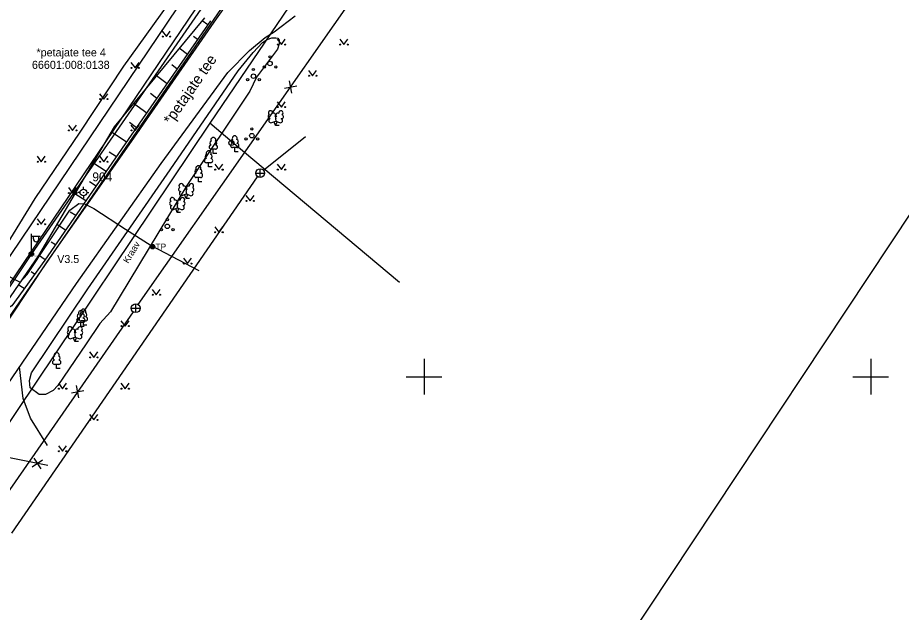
# Model space of a CAD drawing. Extents: x 630213 to 630659, y 6457456 to 6458018.
# Drawn here: x 630404.5 to 630503.4, y 6457673.6 to 6457740.2 of the extents above; entities that cross this region are included whole.
import ezdxf

# ---------------------------------------------------------------- set-up
doc = ezdxf.new("R2010")
doc.units = 0
for name, color, linetype in [('ABIJOONIS', 7, 'Continuous'), ('ALUSVORK', 7, 'Continuous'), ('Default', 7, 'Continuous'), ('HALJASTUS', 7, 'Continuous'), ('KKAEV', 7, 'Continuous'), ('KORGUS', 7, 'Continuous'), ('KTRASS', 7, 'Continuous'), ('MOOTKOOD', 7, 'Continuous'), ('MOOTKORG-EH2000', 7, 'Continuous'), ('MOOTMPUNKT', 7, 'Continuous'), ('MOOTNR', 7, 'Continuous'), ('MOOTPIIR', 7, 'Continuous'), ('MPKAABEL', 7, 'Continuous'), ('MPOHULIIN', 7, 'Continuous'), ('PIIR', 7, 'Continuous'), ('POST', 7, 'Continuous'), ('PUU', 7, 'Continuous'), ('RELJEEF', 7, 'Continuous'), ('SITRASS', 7, 'Continuous'), ('TEE', 7, 'Continuous'), ('VEEKOGU', 7, 'Continuous'), ('VORK', 7, 'Continuous'), ('VORMISTUS', 7, 'Continuous'), ('VTRASS', 7, 'Continuous')]:
    doc.layers.add(name, color=color, linetype=linetype)

# ---------------------------------------------------------------- blocks, each defined once
blk = doc.blocks.new('RING02')
at = {"layer": 'KORGUS'}
blk.add_circle((0, 0), 0.2, dxfattribs=at)
blk = doc.blocks.new('PUPOST')
at = {"layer": 'POST'}
blk.add_circle((0, 0), 0.5, dxfattribs=at)
blk = doc.blocks.new('POINT_DISPLAY')
at = {"layer": 'Default'}
blk.add_line((0, 0), (0, 0), dxfattribs=at)
blk = doc.blocks.new('VAPOST')
at = {"layer": 'POST'}
for p, q in [((0, 0.5), (0, 4.5)), ((0, 4), (2, 4)), ((0.45, 3.36), (0.45, 4)), ((1.68, 3.36), (1.68, 4))]:
    blk.add_line(p, q, dxfattribs=at)
blk.add_arc((1.07, 3.36), 0.613, 180, 0, dxfattribs=at)
blk.add_blockref('POINT_DISPLAY', (0, 0), dxfattribs=at)
blk = doc.blocks.new('PQQSAS')
at = {"layer": 'Default'}
for centre, radius in [((0, 0), 0.5), ((0, 1.5), 0.25), ((-1.3, -0.75), 0.25), ((1.3, -0.75), 0.25)]:
    blk.add_circle(centre, radius, dxfattribs=at)
blk = doc.blocks.new('LEHTP2')
at = {"layer": 'Default'}
for p, q in [((-0.88, 0.67), (0.01, 1.02)), ((0, 0), (-0.35, 0.88)), ((0, 0), (0.36, 0.88)), ((0.76, 0), (0, 0)), ((0.01, 1.02), (0.89, 0.66))]:
    blk.add_line(p, q, dxfattribs=at)
blk.add_lwpolyline([(0.01, 2.01), (-0.03, 1.86), (-0.03, 1.82), (-0.01, 1.76), (0.03, 1.69), (0.04, 1.65), (0.01, 1.58), (-0.04, 1.48), (-0.05, 1.43), (-0.04, 1.4), (-0.02, 1.34), (0.05, 1.22), (0.06, 1.18), (0.05, 1.14), (0.02, 1.07), (0.01, 1.02)], dxfattribs=at)
for centre, radius, start, end in [((-1.26, 2.01), 0.448, 111.4304, 274.4987), ((-1.11, 2.83), 0.512, 111.5027, 232.5173), ((-1.11, 2.83), 0.512, 350.4856, 111.5002), ((-0.44, 2.33), 0.448, 308.5041, 111.5725), ((0.01, 1.53), 0.475, 66.7655, 111.5015), ((0.48, 2.32), 0.45, 67.7016, 230.5126), ((1.16, 2.81), 0.512, 67.6168, 188.6314), ((1.29, 1.99), 0.448, 264.6183, 67.6866), ((1.16, 2.81), 0.512, 306.5997, 67.6143), ((-1.05, 1.12), 0.475, 111.5014, 291.5004), ((1.07, 1.1), 0.475, 247.6166, 67.6155)]:
    blk.add_arc(centre, radius, start, end, dxfattribs=at)
blk = doc.blocks.new('LEHTP1')
at = {"layer": 'Default'}
for p, q in [((0.48, 0.95), (-0.48, 0.95)), ((0, 0), (0, 0.95)), ((0.76, 0), (0, 0))]:
    blk.add_line(p, q, dxfattribs=at)
for centre, radius, start, end in [((-0.34, 2.35), 0.465, 109.0217, 253.1415), ((0, 3.04), 0.554, 332.5799, 207.4201), ((0.34, 2.35), 0.465, 286.8508, 70.9859), ((-0.47, 1.42), 0.475, 90.0016, 269.3953), ((0.47, 1.42), 0.475, 270.6047, 89.9984)]:
    blk.add_arc(centre, radius, start, end, dxfattribs=at)
blk = doc.blocks.new('KAKAEV')
at = {"layer": 'Default'}
for p, q in [((-1, 0), (1, 0)), ((0, -1), (0, 1))]:
    blk.add_line(p, q, dxfattribs=at)
blk.add_circle((0, 0), 1, dxfattribs=at)
blk = doc.blocks.new('SPYMAR')
at = {"layer": 'Default'}
for p, q in [((-0.75, 0), (-1.25, 0)), ((0, 0.75), (0, 1.25)), ((0.75, 0), (1.25, 0)), ((0, -0.75), (0, -1.25))]:
    blk.add_line(p, q, dxfattribs=at)
for radius in [0.75, 0.044]:
    blk.add_circle((0, 0), radius, dxfattribs=at)
blk = doc.blocks.new('MURU')
at = {"layer": 'Default'}
for p, q in [((-0.93, 1.21), (0, 0)), ((0, 0), (0.89, 1.21))]:
    blk.add_line(p, q, dxfattribs=at)
for centre in [(-0.8, 0), (0.86, 0)]:
    blk.add_circle(centre, 0.11, dxfattribs=at)
blk = doc.blocks.new('EITOOT')
at = {"layer": 'Default'}
for p, q in [((-0.99, 0.99), (0.99, -0.99)), ((-0.99, -0.99), (0.99, 0.99))]:
    blk.add_line(p, q, dxfattribs=at)
blk = doc.blocks.new('EITOOT_1')
at = {"layer": 'VTRASS'}
for p, q in [((-0.99, 0.99), (0.99, -0.99)), ((-0.99, -0.99), (0.99, 0.99))]:
    blk.add_line(p, q, dxfattribs=at)
blk = doc.blocks.new('KBPOST')
at = {"layer": 'Default'}
for radius in [0.5, 0.45, 0.4, 0.35, 0.3, 0.25, 0.2, 0.15, 0.1, 0.05]:
    blk.add_circle((0, 0), radius, dxfattribs=at)
blk.add_text('TP', height=1.4, dxfattribs=at).set_placement((0.65, -0.71))
blk = doc.blocks.new('VKORIS')
at = {"layer": 'Default'}
for p, q in [((0, 4), (0, -4)), ((-4, 0), (4, 0))]:
    blk.add_line(p, q, dxfattribs=at)

msp = doc.modelspace()

# ---------------------------------------------------------------- linework, layer by layer
at = {"layer": 'KTRASS'}
for points in [[(630418.008, 6457708.076), (630443.01, 6457743.764)], [(630432.038, 6457723.087), (630436.716, 6457726.871)], [(630403.838, 6457682.49), (630431.365, 6457722.361)], [(630417.435, 6457707.256), (630395.717, 6457676.052)]]:
    msp.add_lwpolyline(points, dxfattribs=at)
at = {"layer": 'MOOTPIIR'}
msp.add_lwpolyline([(630329.598, 6457585.318), (630332.293, 6457584.067), (630353.327, 6457617.133), (630367.718, 6457653.713), (630386.971, 6457682.592), (630448.269, 6457771.651), (630474.089, 6457796.713), (630513.654, 6457854.278), (630555.748, 6457915.525), (630552.696, 6457917.622), (630522.678, 6457876.226), (630470.6, 6457797.868), (630445.283, 6457775.246), (630425.693, 6457746.222), (630384.012, 6457684.47), (630363.355, 6457653.864), (630349.645, 6457617.302)], close=True, dxfattribs=at)
at = {"layer": 'MPKAABEL'}
msp.add_lwpolyline([(630403.122, 6457711.445), (630404.769, 6457710.595), (630405.582, 6457711.423), (630410.338, 6457718.63), (630411.338, 6457719.38), (630411.998, 6457719.34), (630413.017, 6457718.831), (630416.573, 6457716.506), (630419.46, 6457714.683), (630424.787, 6457711.88)], dxfattribs=at)
at = {"layer": 'MPOHULIIN'}
msp.add_lwpolyline([(630551.815, 6457914.079), (630531.294, 6457884.248), (630510.693, 6457854.126), (630492.166, 6457826.844), (630472.603, 6457797.577), (630446.305, 6457773.074), (630427.354, 6457744.563), (630406.037, 6457713.733), (630385.605, 6457683.08), (630364.849, 6457652.275), (630351.241, 6457617.425)], dxfattribs=at)
at = {"layer": 'PIIR'}
for p, q in [((630502.99, 6457841.75), (630426, 6457728.35)), ((630403.53, 6457710.24), (630426.92, 6457744.81)), ((630426, 6457728.35), (630354.7, 6457622.2)), ((630428.53, 6457726.23), (630426, 6457728.35)), ((630447.234, 6457710.533), (630428.53, 6457726.23))]:
    msp.add_line(p, q, dxfattribs=at)
msp.add_circle((630428.426, 6457726.158), 0.285, dxfattribs=at)
at = {"layer": 'RELJEEF'}
for p, q in [((630425.776, 6457739.351), (630425.153, 6457739.829)), ((630424.635, 6457737.705), (630424.179, 6457738.056)), ((630423.498, 6457736.062), (630422.597, 6457736.746)), ((630422.358, 6457734.416), (630421.757, 6457734.872)), ((630421.222, 6457732.776), (630420.038, 6457733.66)), ((630420.082, 6457731.131), (630419.362, 6457731.668)), ((630418.951, 6457729.498), (630417.473, 6457730.566)), ((630417.812, 6457727.853), (630417.016, 6457728.429)), ((630416.689, 6457726.232), (630414.976, 6457727.4)), ((630415.549, 6457724.588), (630414.745, 6457725.136)), ((630414.424, 6457722.965), (630412.932, 6457723.925)), ((630413.284, 6457721.32), (630412.554, 6457721.79)), ((630412.144, 6457719.676), (630410.901, 6457720.475)), ((630411.005, 6457718.032), (630410.392, 6457718.425)), ((630409.865, 6457716.387), (630408.871, 6457717.024)), ((630408.725, 6457714.743), (630408.236, 6457715.056)), ((630407.58, 6457713.091), (630406.843, 6457713.579)), ((630406.405, 6457711.468), (630406.029, 6457711.72)), ((630405.234, 6457709.854), (630404.565, 6457710.282))]:
    msp.add_line(p, q, dxfattribs=at)
for points in [[(630425.424, 6457740.156), (630415.291, 6457727.935), (630406.827, 6457713.551), (630402.318, 6457707.036)], [(630426.102, 6457739.822), (630416.888, 6457726.519), (630407.535, 6457713.026), (630403.846, 6457707.941), (630402.318, 6457707.036)]]:
    msp.add_lwpolyline(points, dxfattribs=at)
at = {"layer": 'SITRASS'}
msp.add_lwpolyline([(630402.295, 6457713.176), (630406.479, 6457719.933), (630411.489, 6457727.344), (630416.376, 6457734.728), (630423.935, 6457745.238), (630428.127, 6457751.502), (630432.353, 6457757.722), (630434.712, 6457761.327), (630434.911, 6457761.398), (630436.465, 6457760.246), (630437.764, 6457758.845), (630438.97, 6457758.144), (630441.73, 6457755.52), (630445.427, 6457752.552), (630447.499, 6457750.73), (630449.746, 6457748.364)], dxfattribs=at)
at = {"layer": 'TEE'}
for points in [[(630482.275, 6457821.724), (630479.069, 6457816.82), (630469.338, 6457802.43), (630459.605, 6457788.172), (630450.328, 6457774.557), (630442.873, 6457763.371), (630435.102, 6457751.92), (630426.472, 6457739.653), (630417.215, 6457726.312), (630407.783, 6457712.857), (630397.548, 6457697.489), (630388.353, 6457684.094), (630378.399, 6457669.413), (630369.102, 6457655.399), (630359.412, 6457640.899), (630349.815, 6457626.407), (630340.641, 6457612.279), (630330.743, 6457597.35), (630327.25, 6457592.028), (630325.457, 6457589.113), (630323.289, 6457585.57), (630321.203, 6457582.585), (630319.936, 6457580.822), (630318.115, 6457579.056)], [(630400.582, 6457695.074), (630411.102, 6457710.42), (630420.55, 6457723.843), (630428.039, 6457734.023), (630430.464, 6457736.504), (630432.214, 6457737.943), (630433.233, 6457738.597), (630435.578, 6457740.388)], [(630407.83, 6457692.293), (630405.928, 6457695.37), (630405.134, 6457697.567), (630404.705, 6457701.089)]]:
    msp.add_lwpolyline(points, dxfattribs=at)
at = {"layer": 'VEEKOGU'}
msp.add_lwpolyline([(630409.001, 6457699.022), (630408.483, 6457698.472), (630407.62, 6457698.002), (630406.921, 6457697.996), (630405.894, 6457698.768), (630405.815, 6457699.574), (630406.068, 6457700.417), (630412.375, 6457709.847), (630421.579, 6457723.144), (630429.175, 6457734.232), (630430.875, 6457736.268), (630431.915, 6457737.37), (630432.434, 6457737.71), (630432.954, 6457737.896), (630433.386, 6457737.926), (630433.64, 6457737.888), (630433.768, 6457737.647), (630433.781, 6457737.25), (630433.576, 6457736.64), (630431.241, 6457733.509), (630430.475, 6457731.955), (630423.435, 6457721.379), (630414.896, 6457707.275), (630413.708, 6457705.941), (630412.181, 6457703.694), (630409.001, 6457699.022)], dxfattribs=at)
at = {"layer": 'VORMISTUS'}
msp.add_lwpolyline([(630652.065, 6457940.7), (630330.107, 6457455.699)], dxfattribs=at)
at = {"layer": 'VTRASS'}
msp.add_lwpolyline([(630407.887, 6457690.057), (630403.392, 6457690.968), (630326.8, 6457582.55), (630303.746, 6457585.079)], dxfattribs=at)

# ---------------------------------------------------------------- block references
at = {"layer": 'ALUSVORK', "xscale": 0.5, "yscale": 0.5}
msp.add_blockref('SPYMAR', (630411.863, 6457720.606), dxfattribs=at)
at = {"layer": 'HALJASTUS', "xscale": 0.5, "yscale": 0.5}
for p in [(630421.146, 6457738.049), (630434.022, 6457737.162), (630441.022, 6457737.162), (630417.646, 6457734.549), (630437.522, 6457733.662), (630414.146, 6457731.049), (630434.022, 6457730.162), (630410.646, 6457727.549), (630417.646, 6457727.549), (630407.146, 6457724.049), (630414.146, 6457724.049), (630427.022, 6457723.162), (630434.022, 6457723.162), (630410.646, 6457720.549), (630430.522, 6457719.662), (630407.146, 6457717.049), (630427.022, 6457716.162), (630423.522, 6457712.662), (630420.022, 6457709.162), (630416.522, 6457705.662), (630413.022, 6457702.162), (630409.522, 6457698.662), (630416.522, 6457698.662), (630413.022, 6457695.162), (630409.522, 6457691.662)]:
    msp.add_blockref('MURU', p, dxfattribs=at)
at = {"layer": 'KKAEV', "xscale": 0.5, "yscale": 0.5}
for p in [(630431.65, 6457722.773), (630417.721, 6457707.666)]:
    msp.add_blockref('KAKAEV', p, dxfattribs=at)
at = {"layer": 'KTRASS'}
for p, xscale, yscale, rotation in [((630435.058, 6457732.413), 0.49999999999999994, 0.5000000000000001, 54.98608799669757), ((630411.224, 6457698.332), 0.5, 0.5, 55.16052117327948)]:
    msp.add_blockref('EITOOT', p, dxfattribs=dict(at, xscale=xscale, yscale=yscale, rotation=rotation))
at = {"layer": 'MOOTMPUNKT', "xscale": 0.5, "yscale": 0.5}
msp.add_blockref('RING02', (630406.037, 6457713.733), dxfattribs=at)
at = {"layer": 'POST', "xscale": 0.5, "yscale": 0.5}
for name, p in [('VAPOST', (630406.037, 6457713.733)), ('KBPOST', (630419.603, 6457714.552)), ('PUPOST', (630406.037, 6457713.733))]:
    msp.add_blockref(name, p, dxfattribs=at)
at = {"layer": 'PUU', "xscale": 0.5, "yscale": 0.5}
for name, p in [('PQQSAS', (630432.756, 6457735.032)), ('PQQSAS', (630430.896, 6457733.615)), ('LEHTP2', (630433.381, 6457728.09)), ('LEHTP1', (630428.806, 6457725.151)), ('PQQSAS', (630430.716, 6457726.968)), ('LEHTP1', (630426.402, 6457724.968)), ('LEHTP1', (630425.878, 6457723.469)), ('LEHTP1', (630424.738, 6457721.799)), ('LEHTP2', (630423.369, 6457719.937)), ('LEHTP2', (630422.37, 6457718.376)), ('PQQSAS', (630421.253, 6457716.826)), ('LEHTP1', (630411.573, 6457705.602)), ('LEHTP1', (630411.855, 6457705.762)), ('LEHTP2', (630410.915, 6457703.928)), ('LEHTP1', (630408.866, 6457700.905))]:
    msp.add_blockref(name, p, dxfattribs=at)
at = {"layer": 'VORK', "xscale": 0.5, "yscale": 0.5}
for p in [(630450, 6457700), (630500, 6457700)]:
    msp.add_blockref('VKORIS', p, dxfattribs=at)
at = {"layer": 'VTRASS', "xscale": 0.5000000000000001, "yscale": 0.5, "rotation": -11.463582204361302}
msp.add_blockref('EITOOT_1', (630406.7, 6457690.297), dxfattribs=at)

# ---------------------------------------------------------------- texts
at = {"layer": 'ABIJOONIS'}
msp.add_text('V3.5', height=0.896, rotation=359.99605, dxfattribs=at).set_placement((630408.932, 6457712.716))
at = {"layer": 'ALUSVORK'}
msp.add_text('904', height=1, dxfattribs=at).set_placement((630412.863, 6457721.856))
at = {"layer": 'MOOTKOOD'}
msp.add_text('84', height=0.15, dxfattribs=at).set_placement((630405.715, 6457713.845))
at = {"layer": 'MOOTKORG-EH2000'}
msp.add_text('53.09', height=0.15, dxfattribs=at).set_placement((630406.2, 6457713.426))
at = {"layer": 'MOOTNR'}
msp.add_text('8', height=0.15, dxfattribs=at).set_placement((630406.166, 6457713.841))
at = {"layer": 'PIIR'}
for s, p in [('*petajate tee 4', (630406.609, 6457735.832)), ('66601:008:0138', (630406.1, 6457734.439))]:
    msp.add_text(s, height=0.9, dxfattribs=at).set_placement(p)
at = {"layer": 'TEE'}
msp.add_text('*petajate tee', height=1.2, rotation=55.17798, dxfattribs=at).set_placement((630421.707, 6457728.105))
at = {"layer": 'VEEKOGU'}
msp.add_text('Kraav', height=0.75, rotation=58.76162, dxfattribs=at).set_placement((630416.885, 6457712.607))

doc.saveas('drawing.dxf')
